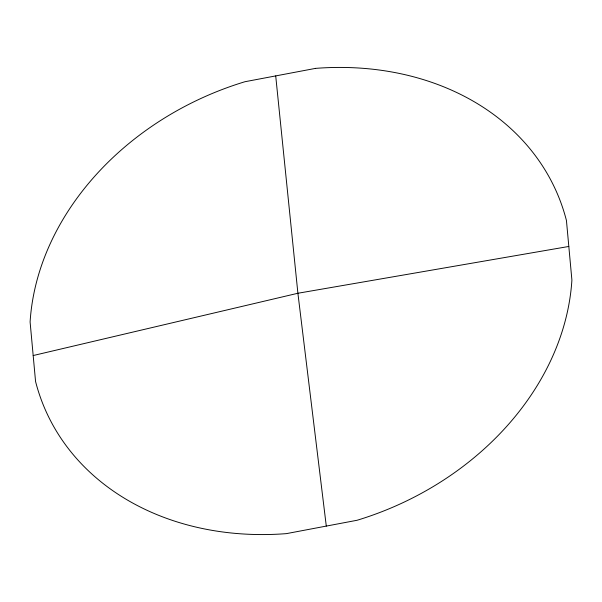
<?xml version="1.0" encoding="UTF-8"?>
<svg xmlns="http://www.w3.org/2000/svg" width="602" height="602" viewBox="0 0 602 602"><rect width="100%" height="100%" fill="white"/><g stroke="black" fill="none" stroke-linecap="round" stroke-linejoin="round"><path stroke-width="0.9" d="M33.185 355.541L297.9 293.257L568.815 246.459M326.292 526.095L297.9 293.257L275.708 75.905M315.576 68.372L244.961 81.721A277.898 225.675 -21.8 0 0 30.1 321.957L35.556 381.45A277.898 225.675 -21.8 0 0 286.424 533.628L357.039 520.278A277.898 225.675 -21.8 0 0 571.9 280.043L566.444 220.55A277.898 225.675 -21.8 0 0 315.576 68.372"/></g></svg>
